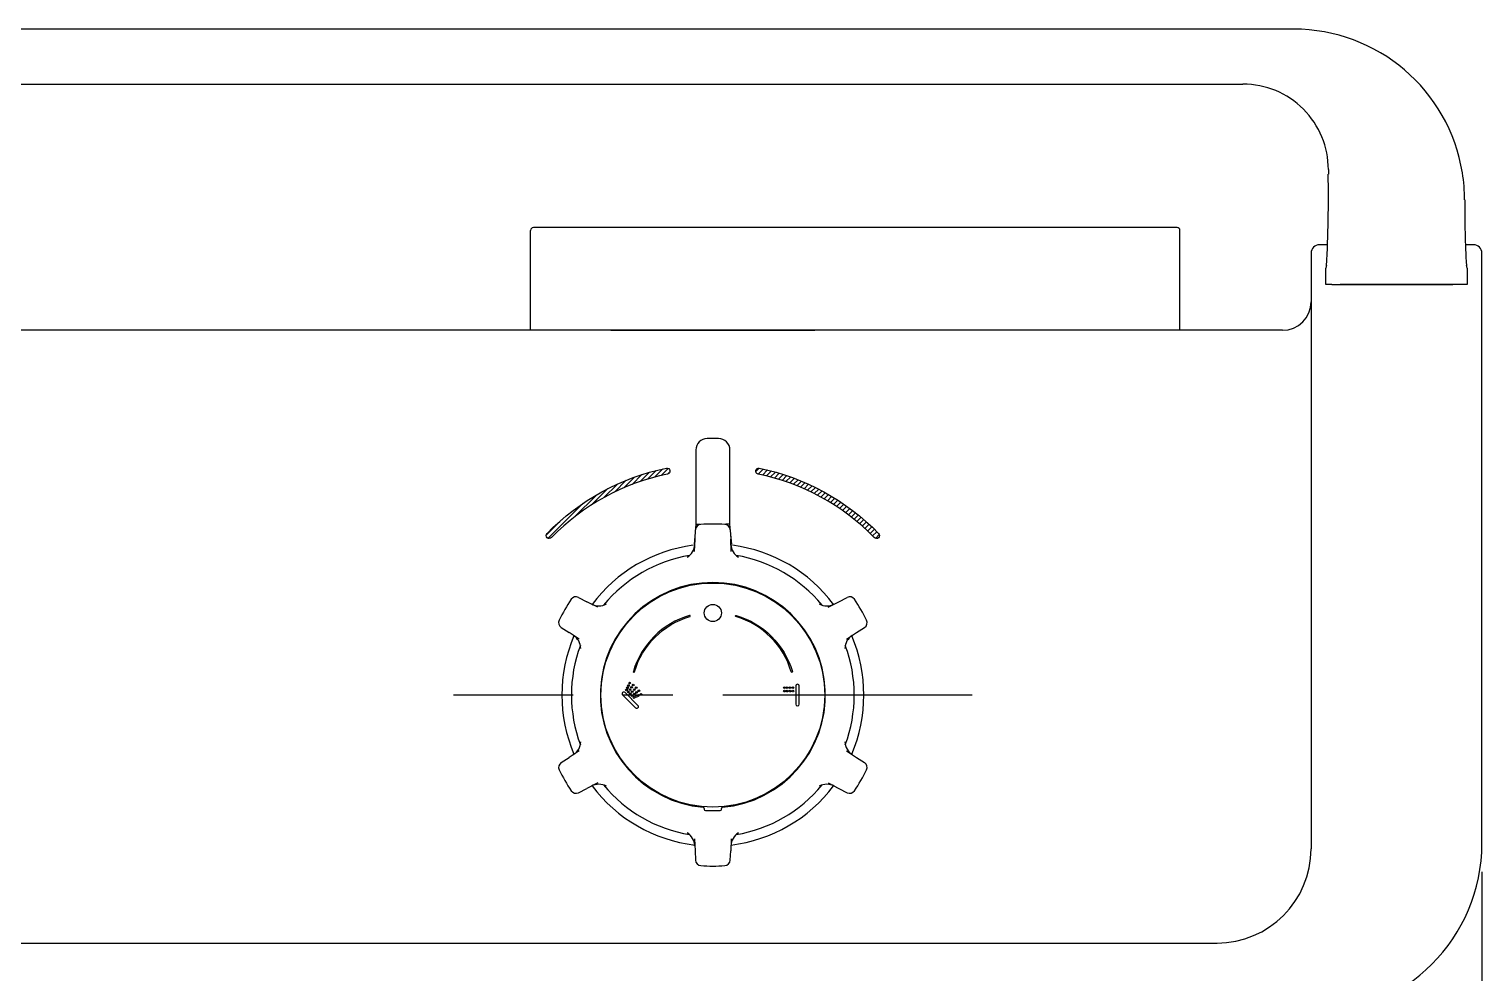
# Model space of a CAD drawing. Extents: x 17496 to 17916, y -10787 to -10193.
# Drawn here: x 17670.3 to 17721.3, y -10562.9 to -10529.8 of the extents above; entities that cross this region are included whole.
import ezdxf

# ---------------------------------------------------------------- set-up
doc = ezdxf.new("R2010")
doc.units = 0
doc.header["$LTSCALE"] = 7
doc.header["$MEASUREMENT"] = 0
doc.linetypes.add('CENTER', pattern=[2, 1.25, -0.25, 0.25, -0.25])
for name, color, linetype in [('CL', 1, 'CENTER'), ('D', 2, 'CONTINUOUS'), ('DWG', 7, 'CONTINUOUS')]:
    doc.layers.add(name, color=color, linetype=linetype)
pattern_1 = [(45, (16322.89578, -9645.95637), (-0.088388348, 0.088388348), [])]

msp = doc.modelspace()

# ---------------------------------------------------------------- hatches: boundary and pattern name
at = {"layer": 'D'}
h = msp.add_hatch(dxfattribs=at)
h.set_pattern_fill('ANSI31', color=256)
h.set_pattern_definition(pattern_1)
edge = h.paths.add_edge_path()
edge.add_spline(control_points=[(17688.611, -10547.673), (17689.725, -10546.531), (17691.136, -10545.76), (17692.69, -10545.443)], knot_values=[5, 5, 5, 5, 6, 6, 6, 6], degree=3, periodic=0)
edge.add_spline(control_points=[(17692.69, -10545.443), (17692.748, -10545.432), (17692.785, -10545.376), (17692.773, -10545.318)], knot_values=[4, 4, 4, 4, 5, 5, 5, 5], degree=3, periodic=0)
edge.add_spline(control_points=[(17692.773, -10545.318), (17692.761, -10545.261), (17692.705, -10545.224), (17692.648, -10545.236)], knot_values=[3, 3, 3, 3, 4, 4, 4, 4], degree=3, periodic=0)
edge.add_spline(control_points=[(17692.648, -10545.236), (17691.052, -10545.561), (17689.603, -10546.353), (17688.459, -10547.525)], knot_values=[2, 2, 2, 2, 3, 3, 3, 3], degree=3, periodic=0)
edge.add_spline(control_points=[(17688.459, -10547.525), (17688.419, -10547.567), (17688.419, -10547.634), (17688.461, -10547.675)], knot_values=[1, 1, 1, 1, 2, 2, 2, 2], degree=3, periodic=0)
edge.add_spline(control_points=[(17688.461, -10547.675), (17688.482, -10547.695), (17688.508, -10547.705), (17688.535, -10547.705)], knot_values=[0, 0, 0, 0, 1, 1, 1, 1], degree=3, periodic=0)
edge.add_spline(control_points=[(17688.535, -10547.705), (17688.563, -10547.705), (17688.59, -10547.694), (17688.611, -10547.673)], knot_values=[6, 6, 6, 6, 7, 7, 7, 7], degree=3, periodic=0)
h = msp.add_hatch(dxfattribs=at)
h.set_pattern_fill('ANSI31', color=256)
h.set_pattern_definition(pattern_1)
edge = h.paths.add_edge_path()
edge.add_spline(control_points=[(17700.097, -10547.525), (17698.953, -10546.353), (17697.505, -10545.561), (17695.909, -10545.236)], knot_values=[4, 4, 4, 4, 5, 5, 5, 5], degree=3, periodic=0)
edge.add_spline(control_points=[(17695.909, -10545.236), (17695.851, -10545.224), (17695.796, -10545.261), (17695.784, -10545.318)], knot_values=[3, 3, 3, 3, 4, 4, 4, 4], degree=3, periodic=0)
edge.add_spline(control_points=[(17695.784, -10545.318), (17695.772, -10545.376), (17695.809, -10545.432), (17695.866, -10545.443)], knot_values=[2, 2, 2, 2, 3, 3, 3, 3], degree=3, periodic=0)
edge.add_spline(control_points=[(17695.866, -10545.443), (17697.421, -10545.76), (17698.832, -10546.531), (17699.946, -10547.673)], knot_values=[1, 1, 1, 1, 2, 2, 2, 2], degree=3, periodic=0)
edge.add_spline(control_points=[(17699.946, -10547.673), (17699.967, -10547.694), (17699.994, -10547.705), (17700.022, -10547.705)], knot_values=[0, 0, 0, 0, 1, 1, 1, 1], degree=3, periodic=0)
edge.add_spline(control_points=[(17700.022, -10547.705), (17700.048, -10547.705), (17700.075, -10547.695), (17700.096, -10547.675)], knot_values=[6, 6, 6, 6, 7, 7, 7, 7], degree=3, periodic=0)
edge.add_spline(control_points=[(17700.096, -10547.675), (17700.137, -10547.634), (17700.138, -10547.567), (17700.097, -10547.525)], knot_values=[5, 5, 5, 5, 6, 6, 6, 6], degree=3, periodic=0)

# ---------------------------------------------------------------- linework, layer by layer
at = {"layer": 'CL', "linetype": 'CENTER'}
msp.add_line((17703.378, -10553.196), (17685.179, -10553.196), dxfattribs=at)
at = {"layer": 'D'}
for p, q in [((17690.695, -10540.396), (17697.862, -10540.396)), ((17721.278, -10559.398), (17721.278, -10611.929))]:
    msp.add_line(p, q, dxfattribs=at)
for points in [[(17688.459, -10547.525), (17689.603, -10546.353), (17691.052, -10545.561), (17692.648, -10545.236)], [(17692.648, -10545.236), (17692.705, -10545.224), (17692.761, -10545.261), (17692.773, -10545.318)], [(17692.773, -10545.318), (17692.785, -10545.376), (17692.748, -10545.432), (17692.69, -10545.443)], [(17695.866, -10545.443), (17695.809, -10545.432), (17695.772, -10545.376), (17695.784, -10545.318)], [(17695.784, -10545.318), (17695.796, -10545.261), (17695.851, -10545.224), (17695.909, -10545.236)], [(17695.909, -10545.236), (17697.505, -10545.561), (17698.953, -10546.353), (17700.097, -10547.525)], [(17692.69, -10545.443), (17691.136, -10545.76), (17689.725, -10546.531), (17688.611, -10547.673)], [(17699.946, -10547.673), (17698.832, -10546.531), (17697.421, -10545.76), (17695.866, -10545.443)], [(17688.461, -10547.675), (17688.419, -10547.634), (17688.419, -10547.567), (17688.459, -10547.525)], [(17688.535, -10547.705), (17688.508, -10547.705), (17688.482, -10547.695), (17688.461, -10547.675)], [(17688.611, -10547.673), (17688.59, -10547.694), (17688.563, -10547.705), (17688.535, -10547.705)], [(17700.022, -10547.705), (17699.994, -10547.705), (17699.967, -10547.694), (17699.946, -10547.673)], [(17700.096, -10547.675), (17700.075, -10547.695), (17700.048, -10547.705), (17700.022, -10547.705)], [(17700.097, -10547.525), (17700.138, -10547.567), (17700.137, -10547.634), (17700.096, -10547.675)]]:
    msp.add_open_spline(points, degree=3, dxfattribs=at)
at = {"layer": 'DWG'}
for p, q in [((17714.67, -10529.83), (17619.887, -10529.83)), ((17621.667, -10531.762), (17712.89, -10531.762)), ((17715.889, -10534.761), (17715.889, -10534.92)), ((17715.278, -10537.696), (17715.278, -10558.596)), ((17715.859, -10537.396), (17715.578, -10537.396)), ((17720.979, -10537.396), (17720.698, -10537.396)), ((17721.278, -10558.398), (17721.278, -10537.696)), ((17715.802, -10538.796), (17715.802, -10538.219)), ((17715.802, -10538.796), (17715.802, -10538.22)), ((17720.755, -10538.22), (17720.755, -10538.796)), ((17716.004, -10538.796), (17715.802, -10538.796)), ((17716.004, -10538.796), (17716.304, -10538.796)), ((17720.253, -10538.796), (17716.304, -10538.796)), ((17716.304, -10538.796), (17720.253, -10538.796)), ((17720.553, -10538.796), (17720.253, -10538.796)), ((17720.755, -10538.796), (17720.553, -10538.796)), ((17690.695, -10540.396), (17620.278, -10540.396)), ((17714.279, -10540.396), (17697.862, -10540.396)), ((17694.478, -10544.197), (17694.079, -10544.197)), ((17693.679, -10544.597), (17693.679, -10547.196)), ((17694.878, -10547.196), (17694.878, -10544.597)), ((17693.679, -10547.196), (17693.617, -10547.906)), ((17693.652, -10547.729), (17693.669, -10547.4)), ((17693.679, -10547.196), (17693.736, -10547.198)), ((17693.679, -10547.196), (17693.679, -10547.196)), ((17693.736, -10547.198), (17693.836, -10547.203)), ((17694.821, -10547.198), (17694.721, -10547.203)), ((17694.878, -10547.196), (17694.821, -10547.198)), ((17694.94, -10547.906), (17694.878, -10547.196)), ((17694.878, -10547.196), (17694.878, -10547.196)), ((17694.888, -10547.4), (17694.905, -10547.729)), ((17693.63, -10548.154), (17693.652, -10547.729)), ((17694.927, -10548.154), (17694.905, -10547.729)), ((17689.564, -10549.77), (17689.857, -10549.92)), ((17690.236, -10550.113), (17689.857, -10549.92)), ((17698.321, -10550.113), (17698.7, -10549.92)), ((17698.7, -10549.92), (17698.993, -10549.77)), ((17688.954, -10550.825), (17689.23, -10551.005)), ((17699.326, -10551.005), (17699.602, -10550.825)), ((17689.587, -10551.236), (17689.23, -10551.005)), ((17698.97, -10551.236), (17699.326, -10551.005)), ((17688.954, -10555.566), (17689.23, -10555.387)), ((17689.587, -10555.155), (17689.23, -10555.387)), ((17698.97, -10555.155), (17699.326, -10555.387)), ((17699.326, -10555.387), (17699.602, -10555.566)), ((17689.564, -10556.621), (17689.857, -10556.472)), ((17690.236, -10556.279), (17689.857, -10556.472)), ((17698.321, -10556.279), (17698.7, -10556.472)), ((17698.7, -10556.472), (17698.993, -10556.621)), ((17693.978, -10557.171), (17693.978, -10557.206)), ((17694.018, -10557.246), (17694.538, -10557.246)), ((17694.578, -10557.206), (17694.578, -10557.171)), ((17693.63, -10558.238), (17693.652, -10558.663)), ((17694.927, -10558.238), (17694.905, -10558.663)), ((17693.652, -10558.663), (17693.669, -10558.992)), ((17694.888, -10558.992), (17694.905, -10558.663)), ((17622.578, -10561.896), (17711.978, -10561.896))]:
    msp.add_line(p, q, dxfattribs=at)
at = {"layer": 'DWG', "color": 7, "linetype": 'Continuous'}
for p, q in [((17687.878, -10540.392), (17687.878, -10536.892)), ((17710.578, -10536.792), (17687.978, -10536.792)), ((17710.678, -10540.392), (17710.678, -10536.892)), ((17710.678, -10540.392), (17687.878, -10540.392))]:
    msp.add_line(p, q, dxfattribs=at)
at = {"layer": 'DWG'}
for points in [[(17691.487, -10552.374, 1), (17691.525, -10552.386, -0.254929), (17693.468, -10550.443, 1), (17693.457, -10550.404, 0.254929)], [(17697.07, -10552.374, -1), (17697.032, -10552.386, 0.254929), (17695.089, -10550.443, -1), (17695.1, -10550.404, -0.254929)], [(17697.311, -10552.876, 1), (17697.191, -10552.876), (17697.191, -10553.516, 1), (17697.311, -10553.516)], [(17691.562, -10553.644, 1), (17691.647, -10553.559), (17691.195, -10553.107, 1), (17691.11, -10553.191)]]:
    msp.add_lwpolyline(points, format="xyb", close=True, dxfattribs=at)
for centre, radius in [((17694.278, -10553.196), 3.93), ((17694.278, -10550.316), 0.3), ((17691.244, -10553.015), 0.03), ((17691.28, -10552.939), 0.03), ((17691.315, -10552.864), 0.03), ((17691.357, -10552.773), 0.03), ((17691.368, -10553.005), 0.03), ((17691.423, -10552.926), 0.03), ((17691.481, -10552.844), 0.03), ((17691.52, -10553.007), 0.03), ((17691.59, -10552.936), 0.03), ((17691.682, -10553.046), 0.03), ((17696.791, -10552.936), 0.03), ((17696.891, -10552.936), 0.03), ((17696.991, -10552.936), 0.03), ((17697.091, -10552.936), 0.03), ((17691.313, -10553.084), 0.03), ((17691.378, -10553.148), 0.03), ((17691.443, -10553.213), 0.03), ((17691.449, -10553.078), 0.03), ((17691.512, -10553.282), 0.03), ((17691.522, -10553.158), 0.03), ((17691.587, -10553.247), 0.03), ((17691.6, -10553.103), 0.03), ((17691.663, -10553.212), 0.03), ((17691.754, -10553.17), 0.03), ((17696.791, -10553.056), 0.03), ((17696.891, -10553.056), 0.03), ((17696.991, -10553.056), 0.03), ((17697.091, -10553.056), 0.03)]:
    msp.add_circle(centre, radius, dxfattribs=at)
for centre, radius, start, end in [((17714.671, -10535.828), 5.997, 9.1714, 90.0053), ((17712.89, -10534.76), 2.998, 359.9925, 90.0066), ((17669.6, -10535.687), 46.289, 356.9711, 0.9501), ((17714.348, -10535.876), 6.324, 0.484, 9.1365), ((17753.237, -10536.168), 32.562, 179.3919, 183.4595), ((17716.102, -10538.22), 0.3, 158.8379, 179.9999), ((17694.079, -10544.597), 0.4, 90.0007, 180.0001), ((17694.478, -10544.597), 0.4, 0.0007, 90.0001), ((17693.869, -10547.41), 0.2, 94.0475, 177), ((17694.278, -10553.196), 6, 85.9525, 94.0475), ((17694.688, -10547.41), 0.2, 3, 85.9525), ((17693.083, -10547.888), 0.559, 301.8842, 357.9166), ((17695.473, -10547.888), 0.559, 182.0792, 238.1272), ((17694.278, -10553.196), 5.3, 97.5196, 143.0892), ((17694.278, -10553.196), 4.965, 99.4479, 140.5522), ((17694.278, -10553.196), 5.3, 36.9107, 82.4804), ((17694.278, -10553.196), 4.965, 39.4479, 80.5522), ((17694.278, -10553.196), 3.95, 274.8883, 265.1117), ((17694.278, -10553.196), 6, 145.9525, 154.0475), ((17689.473, -10549.949), 0.2, 63, 145.9525), ((17699.084, -10549.949), 0.2, 34.0475, 117), ((17694.278, -10553.196), 6, 25.9525, 34.0475), ((17690.279, -10549.507), 0.559, 242.0792, 298.1272), ((17698.278, -10549.507), 0.559, 241.8842, 297.9166), ((17689.063, -10550.658), 0.2, 154.0475, 237), ((17699.494, -10550.658), 0.2, 303, 25.9525), ((17694.278, -10553.196), 5.3, 156.9107, 203.0892), ((17694.278, -10553.196), 4.965, 159.4479, 200.5522), ((17689.084, -10551.577), 0.559, 1.8842, 57.9166), ((17699.472, -10551.577), 0.559, 122.0792, 178.1272), ((17694.278, -10553.196), 4.965, 339.4479, 20.5522), ((17694.278, -10553.196), 5.3, 336.9107, 23.0892), ((17689.084, -10554.815), 0.559, 302.0792, 358.1272), ((17699.473, -10554.815), 0.559, 181.8842, 237.9166), ((17689.063, -10555.734), 0.2, 123, 205.9525), ((17699.494, -10555.734), 0.2, 334.0475, 57), ((17694.278, -10553.196), 6, 205.9525, 214.0475), ((17694.278, -10553.196), 6, 325.9525, 334.0475), ((17689.473, -10556.443), 0.2, 214.0475, 297), ((17690.279, -10556.885), 0.559, 61.8842, 117.9166), ((17694.278, -10553.196), 5.3, 216.9107, 263.0892), ((17694.278, -10553.196), 4.965, 219.4479, 260.5522), ((17694.278, -10553.196), 5.3, 276.9107, 323.0892), ((17694.278, -10553.196), 4.965, 279.4479, 320.5522), ((17698.278, -10556.885), 0.559, 62.0792, 118.1272), ((17699.084, -10556.443), 0.2, 243, 325.9525), ((17693.938, -10557.171), 0.04, 0, 85.1117), ((17694.018, -10557.206), 0.04, 180, 270), ((17694.538, -10557.206), 0.04, 270, 360), ((17694.618, -10557.171), 0.04, 94.8883, 180), ((17693.084, -10558.504), 0.559, 2.0792, 58.1272), ((17695.473, -10558.504), 0.559, 121.8842, 177.9166), ((17711.978, -10558.596), 3.3, 270, 0), ((17693.869, -10558.981), 0.2, 183, 265.9525), ((17694.688, -10558.981), 0.2, 274.0475, 357), ((17694.278, -10553.196), 6, 265.9525, 274.0475)]:
    msp.add_arc(centre, radius, start, end, dxfattribs=at)
at = {"layer": 'DWG', "color": 7, "linetype": 'Continuous'}
for centre, start, end in [((17687.978, -10536.892), 90, 180), ((17710.578, -10536.892), 0, 90)]:
    msp.add_arc(centre, 0.1, start, end, dxfattribs=at)
at = {"layer": 'DWG'}
for centre, major_axis, start_param, end_param in [((17715.579, -10537.696), (-0.212, 0.212), 5.49813, 7.068241), ((17720.978, -10537.696), (0.212, 0.212), 5.49813, 7.068241), ((17716.102, -10538.22), (-0.212, 0.212), 0.41563, 0.785056), ((17720.455, -10538.22), (0.212, 0.212), 5.49813, 5.867699), ((17714.278, -10539.396), (0.708, -0.708), 5.49813, 7.068241), ((17715.276, -10558.394), (4.246, -4.246), 5.49813, 7.068241)]:
    msp.add_ellipse(centre, major_axis=major_axis, ratio=0.999315, start_param=start_param, end_param=end_param, dxfattribs=at)
msp.add_open_spline([(17720.755, -10538.22), (17720.755, -10538.219), (17720.755, -10538.219), (17720.755, -10538.219)], degree=3, dxfattribs=at)

doc.saveas('drawing.dxf')
